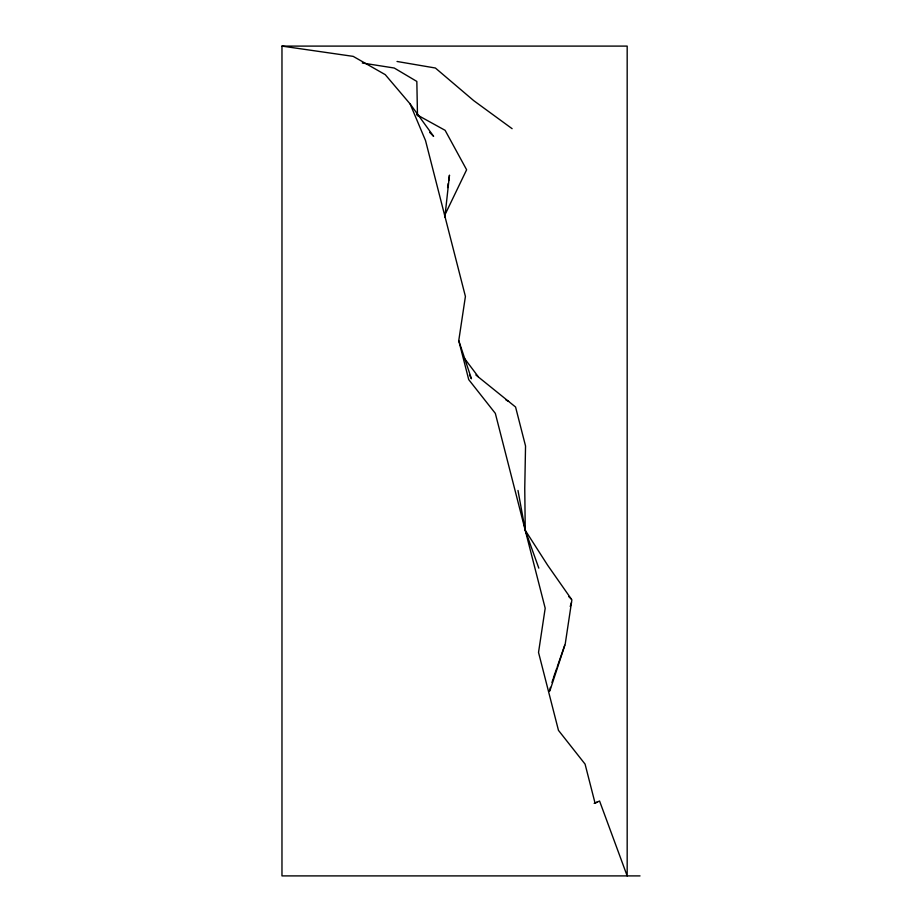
<?xml version="1.0" encoding="UTF-8"?>
<svg xmlns="http://www.w3.org/2000/svg" width="922" height="922" viewBox="0 0 922 922"><rect width="100%" height="100%" fill="white"/><g stroke="black" fill="none" stroke-linecap="round" stroke-linejoin="round"><path stroke-width="1.38" d="M444.842 217.338L449.487 175.145L448.645 180.666M281.971 46.1L627.179 46.1L627.179 875.9L599.565 800.999L595.047 803.097L585.078 764.119L558.467 730.362L538.529 652.419L545.19 608.232L495.333 413.367L468.722 379.61L458.753 340.633L465.414 296.446L425.526 140.559L410.106 103.921L385.246 74.647L353.195 56.369L281.971 46.1L281.971 875.9L640.029 875.9M447.596 187.581L448.219 183.432M549.282 691.143L550.469 687.305M551.967 682.464L553.096 678.822M570.222 606.515L571.479 602.55M549.846 690.97L565.221 644.052L571.882 599.865L547.714 565.336L525.24 530.288L517.991 490.458M564.702 645.273L557.268 666.779M553.477 677.612L556.796 668.139M444.588 215.541L466.624 169.775L445.119 130.325L416.79 114.697M594.16 803.35L596.937 802.221M362.288 63.007L394.236 68.021L416.836 81.436L417.493 115.815M397.036 61.474L435.391 68.021L473.747 100.659L512.113 128.677M506.005 400.033L508.587 401.347M475.856 374.966L515.571 407.017L525.54 445.994L524.756 488.337L525.24 530.288L538.805 568.136M568.701 596.546L571.34 599.093M429.629 132.365L433.617 136.329L410.106 103.921M464.527 358.474L478.207 376.637M469.494 375.012L471.442 378.758L458.753 340.633"/></g></svg>
